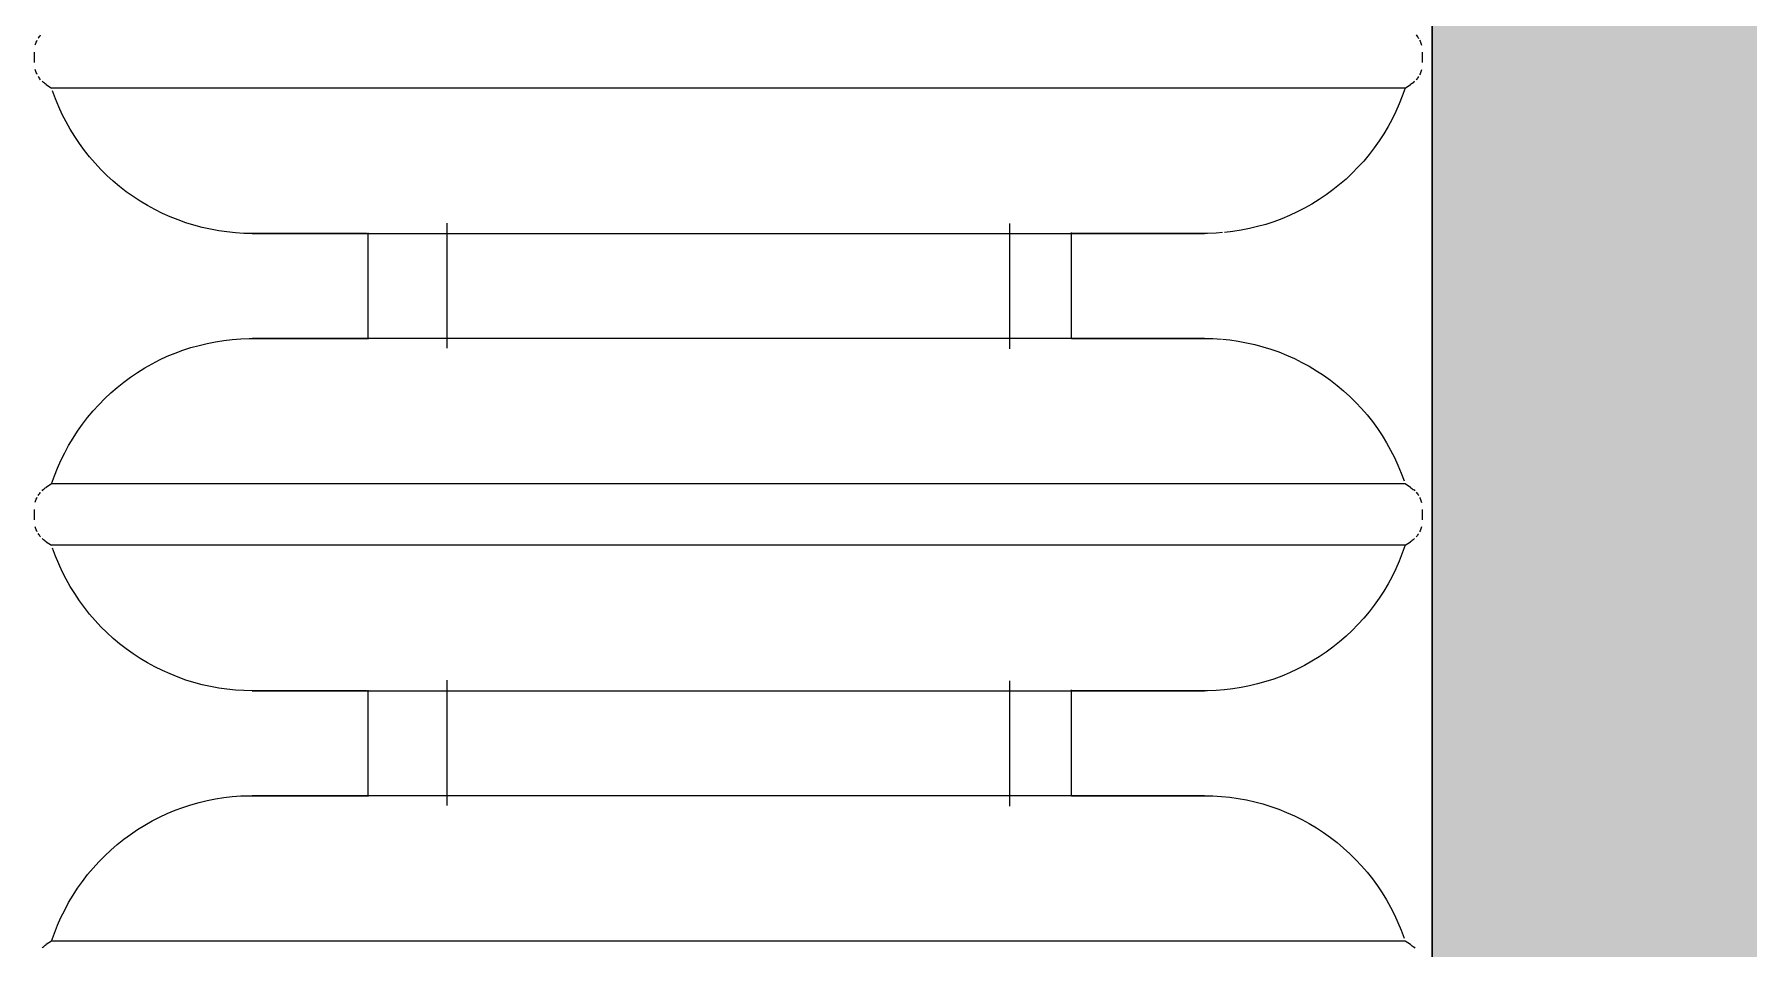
# Model space of a CAD drawing. Header units: inches. Extents: x -4688 to 1542, y -3558 to 978.
# Drawn here: x 454.34 to 466.53, y 458.1 to 464.6 of the extents above; entities that cross this region are included whole.
import ezdxf

# ---------------------------------------------------------------- set-up
doc = ezdxf.new("R2010")
doc.units = ezdxf.units.IN
doc.header["$MEASUREMENT"] = 0
for name, color, linetype, lineweight in [('A-GENM', 13, 'Continuous', 9), ('A-WALL', 113, 'Continuous', 18), ('A-WALL-PATT', 111, 'Continuous', 18)]:
    doc.layers.add(name, color=color, linetype=linetype, lineweight=lineweight)

# ---------------------------------------------------------------- blocks, each defined once
blk = doc.blocks.new('Cast_Iron_Radiator_8182 - Cast_Iron_Radiator_8182-V99-1st Floor Power _ Signal')
at = {"layer": 'A-GENM'}
for p, q in [((7.25, 4.933), (7.213, 4.933)), ((7.287, 4.933), (7.25, 4.933)), ((10.5, 4.933), (10.463, 4.933)), ((10.537, 4.933), (10.5, 4.933)), ((4.218, 4.809), (4.193, 4.848)), ((4.218, 1), (4.218, 4.809)), ((7.057, 4.848), (7.032, 4.809)), ((7.032, 1), (7.032, 4.809)), ((7.468, 4.809), (7.443, 4.848)), ((7.468, 1), (7.468, 4.809)), ((10.307, 4.848), (10.282, 4.809)), ((10.282, 1), (10.282, 4.809)), ((6.003, 2.562), (5.247, 2.562)), ((9.253, 2.562), (8.497, 2.562)), ((6.072, 2), (5.182, 2)), ((9.322, 2), (8.432, 2)), ((4.218, -1), (4.218, 1)), ((5.252, -1), (5.252, 1)), ((5.998, 1), (5.998, -1)), ((7.032, -1), (7.032, 1)), ((7.468, -1), (7.468, 1)), ((8.502, -1), (8.502, 1)), ((9.248, 1), (9.248, -1)), ((10.282, -1), (10.282, 1)), ((4.218, -4.809), (4.218, -1)), ((7.032, -4.809), (7.032, -1)), ((7.468, -4.809), (7.468, -1)), ((10.282, -4.809), (10.282, -1)), ((5.178, -2), (6.068, -2)), ((8.428, -2), (9.318, -2)), ((5.249, -2.438), (6.004, -2.438)), ((8.499, -2.438), (9.254, -2.438)), ((4.193, -4.848), (4.218, -4.809)), ((7.032, -4.809), (7.057, -4.848)), ((7.443, -4.848), (7.468, -4.809)), ((10.282, -4.809), (10.307, -4.848)), ((7.213, -4.933), (7.25, -4.933)), ((7.25, -4.933), (7.287, -4.933)), ((10.463, -4.933), (10.5, -4.933)), ((10.5, -4.933), (10.537, -4.933))]:
    blk.add_line(p, q, dxfattribs=at)
at = {"layer": 'A-GENM', "flags": 128}
for points in [[(4.17, 4.876), (4.175, 4.871), (4.18, 4.865), (4.185, 4.859), (4.189, 4.854), (4.193, 4.848)], [(7.057, 4.848), (7.062, 4.854), (7.066, 4.86), (7.071, 4.866), (7.075, 4.872), (7.081, 4.877)], [(7.091, 4.887), (7.097, 4.892), (7.103, 4.896), (7.109, 4.901), (7.115, 4.905)], [(7.128, 4.912), (7.135, 4.915), (7.142, 4.918), (7.149, 4.921), (7.156, 4.924), (7.163, 4.926)], [(7.338, 4.925), (7.345, 4.923), (7.352, 4.921), (7.359, 4.918), (7.366, 4.915), (7.373, 4.912)], [(7.386, 4.904), (7.392, 4.9), (7.398, 4.896), (7.404, 4.891), (7.409, 4.887)], [(7.42, 4.876), (7.425, 4.871), (7.43, 4.865), (7.435, 4.859), (7.439, 4.854), (7.443, 4.848)], [(10.307, 4.848), (10.312, 4.854), (10.316, 4.86), (10.321, 4.866), (10.325, 4.872), (10.331, 4.877)], [(10.341, 4.887), (10.347, 4.892), (10.353, 4.896), (10.359, 4.901), (10.365, 4.905)], [(10.378, 4.912), (10.385, 4.915), (10.392, 4.918), (10.399, 4.921), (10.406, 4.924), (10.413, 4.926)], [(10.588, 4.925), (10.595, 4.923), (10.602, 4.921), (10.609, 4.918), (10.616, 4.915), (10.623, 4.912)], [(10.636, 4.904), (10.642, 4.9), (10.648, 4.896), (10.654, 4.891), (10.659, 4.887)], [(4.218, 4.809), (4.275, 4.789), (4.331, 4.767), (4.385, 4.743), (4.439, 4.716), (4.492, 4.688), (4.544, 4.657), (4.594, 4.624), (4.643, 4.59), (4.691, 4.553), (4.737, 4.515), (4.781, 4.474), (4.824, 4.432), (4.865, 4.389), (4.904, 4.343), (4.942, 4.296), (4.977, 4.248), (5.011, 4.198), (5.043, 4.147), (5.072, 4.095), (5.099, 4.042), (5.125, 3.987), (5.148, 3.932), (5.169, 3.876), (5.187, 3.819), (5.203, 3.761), (5.217, 3.703), (5.229, 3.644), (5.238, 3.585), (5.245, 3.525), (5.25, 3.465), (5.252, 3.405), (5.252, 3.383)], [(5.998, 3.383), (5.999, 3.443), (6.003, 3.503), (6.009, 3.563), (6.017, 3.622), (6.028, 3.681), (6.041, 3.74), (6.057, 3.798), (6.074, 3.855), (6.094, 3.911), (6.117, 3.967), (6.141, 4.022), (6.168, 4.076), (6.196, 4.128), (6.227, 4.18), (6.26, 4.23), (6.295, 4.279), (6.332, 4.326), (6.37, 4.372), (6.411, 4.416), (6.453, 4.459), (6.497, 4.5), (6.542, 4.539), (6.589, 4.576), (6.638, 4.612), (6.688, 4.645), (6.739, 4.677), (6.791, 4.706), (6.845, 4.733), (6.899, 4.758), (6.955, 4.781), (7.011, 4.802)], [(7.468, 4.809), (7.525, 4.789), (7.581, 4.767), (7.635, 4.743), (7.689, 4.716), (7.742, 4.688), (7.794, 4.657), (7.844, 4.624), (7.893, 4.59), (7.941, 4.553), (7.987, 4.515), (8.031, 4.474), (8.074, 4.432), (8.115, 4.389), (8.154, 4.343), (8.192, 4.296), (8.227, 4.248), (8.261, 4.198), (8.293, 4.147), (8.322, 4.095), (8.349, 4.042), (8.375, 3.987), (8.398, 3.932), (8.419, 3.876), (8.437, 3.819), (8.453, 3.761), (8.467, 3.703), (8.479, 3.644), (8.488, 3.585), (8.495, 3.525), (8.5, 3.465), (8.502, 3.405), (8.502, 3.383)], [(9.248, 3.383), (9.249, 3.443), (9.253, 3.503), (9.259, 3.563), (9.267, 3.622), (9.278, 3.681), (9.291, 3.74), (9.307, 3.798), (9.324, 3.855), (9.344, 3.911), (9.367, 3.967), (9.391, 4.022), (9.418, 4.076), (9.446, 4.128), (9.477, 4.18), (9.51, 4.23), (9.545, 4.279), (9.582, 4.326), (9.62, 4.372), (9.661, 4.416), (9.703, 4.459), (9.747, 4.5), (9.792, 4.539), (9.839, 4.576), (9.888, 4.612), (9.938, 4.645), (9.989, 4.677), (10.041, 4.706), (10.095, 4.733), (10.149, 4.758), (10.205, 4.781), (10.261, 4.802)], [(5.252, 1), (5.252, 1.095), (5.252, 1.19), (5.252, 1.285), (5.252, 1.38), (5.252, 1.473), (5.252, 1.566), (5.252, 1.659), (5.252, 1.75), (5.252, 1.839), (5.252, 1.928), (5.252, 2.015), (5.252, 2.1), (5.252, 2.184), (5.252, 2.266), (5.252, 2.346), (5.252, 2.423), (5.252, 2.498), (5.252, 2.571), (5.252, 2.642), (5.252, 2.71), (5.252, 2.775), (5.252, 2.837), (5.252, 2.896), (5.252, 2.952), (5.252, 3.005), (5.252, 3.055), (5.252, 3.102), (5.252, 3.145), (5.252, 3.185), (5.252, 3.221), (5.252, 3.254), (5.252, 3.283), (5.252, 3.309), (5.252, 3.33), (5.252, 3.348), (5.252, 3.363), (5.252, 3.373), (5.252, 3.38), (5.252, 3.383), (5.252, 3.383)], [(5.252, 3.383), (5.252, 3.381), (5.252, 3.375), (5.252, 3.366), (5.252, 3.353), (5.252, 3.336), (5.252, 3.315), (5.252, 3.29), (5.252, 3.262), (5.252, 3.23), (5.252, 3.195), (5.252, 3.156), (5.252, 3.114), (5.252, 3.068), (5.252, 3.019), (5.252, 2.967), (5.252, 2.911), (5.252, 2.853), (5.252, 2.792), (5.252, 2.727), (5.252, 2.66), (5.252, 2.591), (5.252, 2.562)], [(5.998, 3.383), (5.998, 3.381), (5.998, 3.375), (5.998, 3.366), (5.998, 3.353), (5.998, 3.336), (5.998, 3.315), (5.998, 3.29), (5.998, 3.262), (5.998, 3.23), (5.998, 3.195), (5.998, 3.156), (5.998, 3.114), (5.998, 3.068), (5.998, 3.019), (5.998, 2.967), (5.998, 2.911), (5.998, 2.853), (5.998, 2.792), (5.998, 2.727), (5.998, 2.66), (5.998, 2.591), (5.998, 2.518), (5.998, 2.444), (5.998, 2.367), (5.998, 2.288), (5.998, 2.206), (5.998, 2.123), (5.998, 2.038), (5.998, 1.952), (5.998, 1.864), (5.998, 1.774), (5.998, 1.683), (5.998, 1.591), (5.998, 1.499), (5.998, 1.405), (5.998, 1.311), (5.998, 1.216), (5.998, 1.121), (5.998, 1.026), (5.998, 1)], [(5.998, 2.571), (5.998, 2.642), (5.998, 2.71), (5.998, 2.775), (5.998, 2.837), (5.998, 2.896), (5.998, 2.952), (5.998, 3.005), (5.998, 3.055), (5.998, 3.102), (5.998, 3.145), (5.998, 3.185), (5.998, 3.221), (5.998, 3.254), (5.998, 3.283), (5.998, 3.309), (5.998, 3.33), (5.998, 3.348), (5.998, 3.363), (5.998, 3.373), (5.998, 3.38), (5.998, 3.383), (5.998, 3.383)], [(8.502, 1), (8.502, 1.095), (8.502, 1.19), (8.502, 1.285), (8.502, 1.38), (8.502, 1.473), (8.502, 1.566), (8.502, 1.659), (8.502, 1.75), (8.502, 1.839), (8.502, 1.928), (8.502, 2.015), (8.502, 2.1), (8.502, 2.184), (8.502, 2.266), (8.502, 2.346), (8.502, 2.423), (8.502, 2.498), (8.502, 2.571), (8.502, 2.642), (8.502, 2.71), (8.502, 2.775), (8.502, 2.837), (8.502, 2.896), (8.502, 2.952), (8.502, 3.005), (8.502, 3.055), (8.502, 3.102), (8.502, 3.145), (8.502, 3.185), (8.502, 3.221), (8.502, 3.254), (8.502, 3.283), (8.502, 3.309), (8.502, 3.33), (8.502, 3.348), (8.502, 3.363), (8.502, 3.373), (8.502, 3.38), (8.502, 3.383), (8.502, 3.383)], [(8.502, 3.383), (8.502, 3.381), (8.502, 3.375), (8.502, 3.366), (8.502, 3.353), (8.502, 3.336), (8.502, 3.315), (8.502, 3.29), (8.502, 3.262), (8.502, 3.23), (8.502, 3.195), (8.502, 3.156), (8.502, 3.114), (8.502, 3.068), (8.502, 3.019), (8.502, 2.967), (8.502, 2.911), (8.502, 2.853), (8.502, 2.792), (8.502, 2.727), (8.502, 2.66), (8.502, 2.591), (8.502, 2.562)], [(9.248, 3.383), (9.248, 3.381), (9.248, 3.375), (9.248, 3.366), (9.248, 3.353), (9.248, 3.336), (9.248, 3.315), (9.248, 3.29), (9.248, 3.262), (9.248, 3.23), (9.248, 3.195), (9.248, 3.156), (9.248, 3.114), (9.248, 3.068), (9.248, 3.019), (9.248, 2.967), (9.248, 2.911), (9.248, 2.853), (9.248, 2.792), (9.248, 2.727), (9.248, 2.66), (9.248, 2.591), (9.248, 2.518), (9.248, 2.444), (9.248, 2.367), (9.248, 2.288), (9.248, 2.206), (9.248, 2.123), (9.248, 2.038), (9.248, 1.952), (9.248, 1.864), (9.248, 1.774), (9.248, 1.683), (9.248, 1.591), (9.248, 1.499), (9.248, 1.405), (9.248, 1.311), (9.248, 1.216), (9.248, 1.121), (9.248, 1.026), (9.248, 1)], [(9.248, 2.571), (9.248, 2.642), (9.248, 2.71), (9.248, 2.775), (9.248, 2.837), (9.248, 2.896), (9.248, 2.952), (9.248, 3.005), (9.248, 3.055), (9.248, 3.102), (9.248, 3.145), (9.248, 3.185), (9.248, 3.221), (9.248, 3.254), (9.248, 3.283), (9.248, 3.309), (9.248, 3.33), (9.248, 3.348), (9.248, 3.363), (9.248, 3.373), (9.248, 3.38), (9.248, 3.383), (9.248, 3.383)], [(5.252, -3.383), (5.252, -3.381), (5.252, -3.375), (5.252, -3.366), (5.252, -3.353), (5.252, -3.336), (5.252, -3.315), (5.252, -3.29), (5.252, -3.262), (5.252, -3.23), (5.252, -3.195), (5.252, -3.156), (5.252, -3.114), (5.252, -3.068), (5.252, -3.019), (5.252, -2.967), (5.252, -2.911), (5.252, -2.853), (5.252, -2.792), (5.252, -2.727), (5.252, -2.66), (5.252, -2.591), (5.252, -2.518), (5.252, -2.444), (5.252, -2.367), (5.252, -2.288), (5.252, -2.206), (5.252, -2.123), (5.252, -2.038), (5.252, -1.952), (5.252, -1.864), (5.252, -1.774), (5.252, -1.683), (5.252, -1.591), (5.252, -1.499), (5.252, -1.405), (5.252, -1.311), (5.252, -1.216), (5.252, -1.121), (5.252, -1.026), (5.252, -1)], [(5.998, -1), (5.998, -1.095), (5.998, -1.19), (5.998, -1.285), (5.998, -1.38), (5.998, -1.473), (5.998, -1.566), (5.998, -1.659), (5.998, -1.75), (5.998, -1.839), (5.998, -1.928), (5.998, -2.015), (5.998, -2.1), (5.998, -2.184), (5.998, -2.266), (5.998, -2.346), (5.998, -2.423), (5.998, -2.498), (5.998, -2.571), (5.998, -2.642), (5.998, -2.71), (5.998, -2.775), (5.998, -2.837), (5.998, -2.896), (5.998, -2.952), (5.998, -3.005), (5.998, -3.055), (5.998, -3.102), (5.998, -3.145), (5.998, -3.185), (5.998, -3.221), (5.998, -3.254), (5.998, -3.283), (5.998, -3.309), (5.998, -3.33), (5.998, -3.348), (5.998, -3.363), (5.998, -3.373), (5.998, -3.38), (5.998, -3.383), (5.998, -3.383)], [(8.502, -3.383), (8.502, -3.381), (8.502, -3.375), (8.502, -3.366), (8.502, -3.353), (8.502, -3.336), (8.502, -3.315), (8.502, -3.29), (8.502, -3.262), (8.502, -3.23), (8.502, -3.195), (8.502, -3.156), (8.502, -3.114), (8.502, -3.068), (8.502, -3.019), (8.502, -2.967), (8.502, -2.911), (8.502, -2.853), (8.502, -2.792), (8.502, -2.727), (8.502, -2.66), (8.502, -2.591), (8.502, -2.518), (8.502, -2.444), (8.502, -2.367), (8.502, -2.288), (8.502, -2.206), (8.502, -2.123), (8.502, -2.038), (8.502, -1.952), (8.502, -1.864), (8.502, -1.774), (8.502, -1.683), (8.502, -1.591), (8.502, -1.499), (8.502, -1.405), (8.502, -1.311), (8.502, -1.216), (8.502, -1.121), (8.502, -1.026), (8.502, -1)], [(9.248, -1), (9.248, -1.095), (9.248, -1.19), (9.248, -1.285), (9.248, -1.38), (9.248, -1.473), (9.248, -1.566), (9.248, -1.659), (9.248, -1.75), (9.248, -1.839), (9.248, -1.928), (9.248, -2.015), (9.248, -2.1), (9.248, -2.184), (9.248, -2.266), (9.248, -2.346), (9.248, -2.423), (9.248, -2.498), (9.248, -2.571), (9.248, -2.642), (9.248, -2.71), (9.248, -2.775), (9.248, -2.837), (9.248, -2.896), (9.248, -2.952), (9.248, -3.005), (9.248, -3.055), (9.248, -3.102), (9.248, -3.145), (9.248, -3.185), (9.248, -3.221), (9.248, -3.254), (9.248, -3.283), (9.248, -3.309), (9.248, -3.33), (9.248, -3.348), (9.248, -3.363), (9.248, -3.373), (9.248, -3.38), (9.248, -3.383), (9.248, -3.383)], [(5.252, -2.438), (5.252, -2.498), (5.252, -2.571), (5.252, -2.642), (5.252, -2.71), (5.252, -2.775), (5.252, -2.837), (5.252, -2.896), (5.252, -2.952), (5.252, -3.005), (5.252, -3.055), (5.252, -3.102), (5.252, -3.145), (5.252, -3.185), (5.252, -3.221), (5.252, -3.254), (5.252, -3.283), (5.252, -3.309), (5.252, -3.33), (5.252, -3.348), (5.252, -3.363), (5.252, -3.373), (5.252, -3.38), (5.252, -3.383), (5.252, -3.383)], [(5.998, -3.383), (5.998, -3.381), (5.998, -3.375), (5.998, -3.366), (5.998, -3.353), (5.998, -3.336), (5.998, -3.315), (5.998, -3.29), (5.998, -3.262), (5.998, -3.23), (5.998, -3.195), (5.998, -3.156), (5.998, -3.114), (5.998, -3.068), (5.998, -3.019), (5.998, -2.967), (5.998, -2.911), (5.998, -2.853), (5.998, -2.792), (5.998, -2.727), (5.998, -2.66), (5.998, -2.591), (5.998, -2.518), (5.998, -2.444)], [(8.502, -2.438), (8.502, -2.498), (8.502, -2.571), (8.502, -2.642), (8.502, -2.71), (8.502, -2.775), (8.502, -2.837), (8.502, -2.896), (8.502, -2.952), (8.502, -3.005), (8.502, -3.055), (8.502, -3.102), (8.502, -3.145), (8.502, -3.185), (8.502, -3.221), (8.502, -3.254), (8.502, -3.283), (8.502, -3.309), (8.502, -3.33), (8.502, -3.348), (8.502, -3.363), (8.502, -3.373), (8.502, -3.38), (8.502, -3.383), (8.502, -3.383)], [(9.248, -3.383), (9.248, -3.381), (9.248, -3.375), (9.248, -3.366), (9.248, -3.353), (9.248, -3.336), (9.248, -3.315), (9.248, -3.29), (9.248, -3.262), (9.248, -3.23), (9.248, -3.195), (9.248, -3.156), (9.248, -3.114), (9.248, -3.068), (9.248, -3.019), (9.248, -2.967), (9.248, -2.911), (9.248, -2.853), (9.248, -2.792), (9.248, -2.727), (9.248, -2.66), (9.248, -2.591), (9.248, -2.518), (9.248, -2.444)], [(5.252, -3.383), (5.251, -3.443), (5.247, -3.503), (5.241, -3.563), (5.233, -3.622), (5.222, -3.681), (5.209, -3.74), (5.193, -3.798), (5.176, -3.855), (5.156, -3.911), (5.133, -3.967), (5.109, -4.022), (5.082, -4.076), (5.054, -4.128), (5.023, -4.18), (4.99, -4.23), (4.955, -4.279), (4.918, -4.326), (4.88, -4.372), (4.839, -4.416), (4.797, -4.459), (4.753, -4.5), (4.708, -4.539), (4.661, -4.576), (4.612, -4.612), (4.562, -4.645), (4.511, -4.677), (4.459, -4.706), (4.405, -4.733), (4.351, -4.758), (4.295, -4.781), (4.239, -4.802)], [(7.032, -4.809), (6.975, -4.789), (6.919, -4.767), (6.865, -4.743), (6.811, -4.716), (6.758, -4.688), (6.706, -4.657), (6.656, -4.624), (6.607, -4.59), (6.559, -4.553), (6.513, -4.515), (6.469, -4.474), (6.426, -4.432), (6.385, -4.389), (6.346, -4.343), (6.308, -4.296), (6.273, -4.248), (6.239, -4.198), (6.207, -4.147), (6.178, -4.095), (6.151, -4.042), (6.125, -3.987), (6.102, -3.932), (6.081, -3.876), (6.063, -3.819), (6.047, -3.761), (6.033, -3.703), (6.021, -3.644), (6.012, -3.585), (6.005, -3.525), (6, -3.465), (5.998, -3.405), (5.998, -3.383)], [(8.502, -3.383), (8.501, -3.443), (8.497, -3.503)], [(9.254, -3.511), (9.25, -3.465), (9.248, -3.405), (9.248, -3.383)], [(8.496, -3.511), (8.491, -3.563), (8.483, -3.622), (8.472, -3.681), (8.459, -3.74), (8.443, -3.798), (8.426, -3.855), (8.406, -3.911), (8.383, -3.967), (8.359, -4.022), (8.332, -4.076), (8.304, -4.128), (8.273, -4.18), (8.24, -4.23), (8.205, -4.279), (8.168, -4.326), (8.13, -4.372), (8.089, -4.416), (8.047, -4.459), (8.003, -4.5), (7.958, -4.539), (7.911, -4.576), (7.862, -4.612), (7.812, -4.645), (7.761, -4.677), (7.709, -4.706), (7.655, -4.733), (7.601, -4.758), (7.545, -4.781), (7.489, -4.802)], [(10.282, -4.809), (10.225, -4.789), (10.169, -4.767), (10.115, -4.743), (10.061, -4.716), (10.008, -4.688), (9.956, -4.657), (9.906, -4.624), (9.857, -4.59), (9.809, -4.553), (9.763, -4.515), (9.719, -4.474), (9.676, -4.432), (9.635, -4.389), (9.596, -4.343), (9.558, -4.296), (9.523, -4.248), (9.489, -4.198), (9.457, -4.147), (9.428, -4.095), (9.401, -4.042), (9.375, -3.987), (9.352, -3.932), (9.331, -3.876), (9.313, -3.819), (9.297, -3.761), (9.283, -3.703), (9.271, -3.644), (9.262, -3.585), (9.255, -3.525)], [(4.193, -4.848), (4.188, -4.854), (4.184, -4.86), (4.179, -4.866), (4.175, -4.872), (4.169, -4.877)], [(7.08, -4.876), (7.075, -4.871), (7.07, -4.865), (7.065, -4.859), (7.061, -4.854), (7.057, -4.848)], [(7.443, -4.848), (7.438, -4.854), (7.434, -4.86), (7.429, -4.866), (7.425, -4.872), (7.419, -4.877)], [(10.33, -4.876), (10.325, -4.871), (10.32, -4.865), (10.315, -4.859), (10.311, -4.854), (10.307, -4.848)], [(7.114, -4.904), (7.108, -4.9), (7.102, -4.896), (7.096, -4.891), (7.091, -4.887)], [(7.162, -4.925), (7.155, -4.923), (7.148, -4.921), (7.141, -4.918), (7.134, -4.915), (7.127, -4.912)], [(7.372, -4.912), (7.365, -4.915), (7.358, -4.918), (7.351, -4.921), (7.344, -4.924), (7.337, -4.926)], [(7.409, -4.887), (7.403, -4.892), (7.397, -4.896), (7.391, -4.901), (7.385, -4.905)], [(10.364, -4.904), (10.358, -4.9), (10.352, -4.896), (10.346, -4.891), (10.341, -4.887)], [(10.412, -4.925), (10.405, -4.923), (10.398, -4.921), (10.391, -4.918), (10.384, -4.915), (10.377, -4.912)], [(10.622, -4.912), (10.615, -4.915), (10.608, -4.918), (10.601, -4.921), (10.594, -4.924), (10.587, -4.926)], [(10.659, -4.887), (10.653, -4.892), (10.647, -4.896), (10.641, -4.901), (10.635, -4.905)]]:
    blk.add_lwpolyline(points, dxfattribs=at)

msp = doc.modelspace()

# ---------------------------------------------------------------- hatches: boundary and pattern name
at = {"layer": 'A-WALL-PATT', "lineweight": 9}
h = msp.add_hatch(color=7, dxfattribs=at)
h.paths.add_polyline_path([(480.776, -1.167), (480.776, 123.893), (464.276, 123.893), (464.276, -1.167)], flags=0)
h.paths.add_polyline_path([(480.776, 163.893), (480.776, 167.201), (464.276, 167.201), (464.276, 163.893)], flags=0)
h.paths.add_polyline_path([(464.276, 303.201), (480.776, 303.201), (480.776, 394.759), (464.276, 394.759)], flags=0)
h.paths.add_polyline_path([(464.276, 430.759), (480.776, 430.759), (480.776, 498.759), (464.276, 498.759), (464.276, 441.204)], flags=0)
h.paths.add_polyline_path([(480.776, 534.759), (480.776, 814.521), (464.276, 814.521), (464.276, 534.759)], flags=0)

# ---------------------------------------------------------------- linework, layer by layer
at = {"layer": 'A-WALL', "color": 8, "lineweight": 30}
msp.add_line((464.276, 498.759), (464.276, 430.759), dxfattribs=at)

# ---------------------------------------------------------------- block references
at = {"layer": 'A-GENM', "rotation": 90.00000000000017}
msp.add_blockref('Cast_Iron_Radiator_8182 - Cast_Iron_Radiator_8182-V99-1st Floor Power _ Signal', (459.276, 453.931), dxfattribs=at)

doc.saveas('drawing.dxf')
